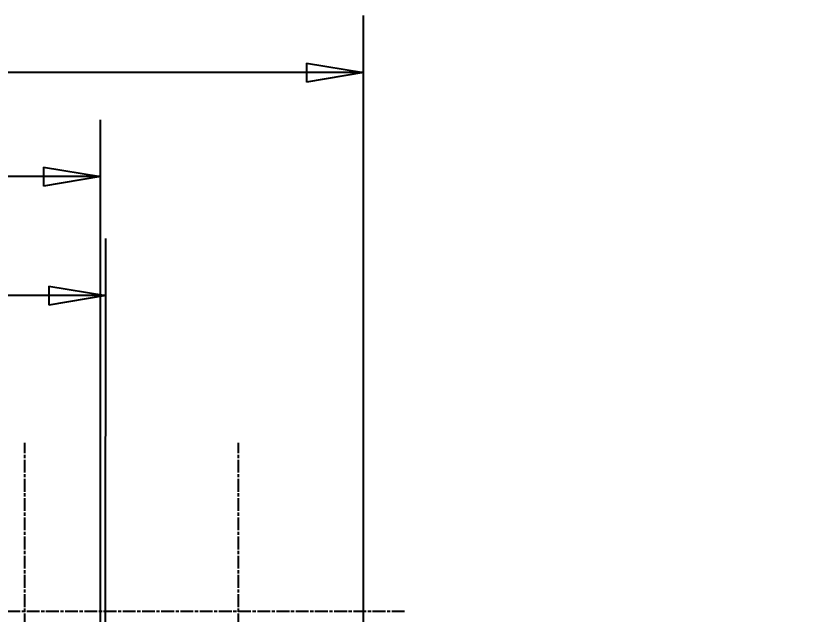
# Model space of a CAD drawing. Extents: x -912 to 8450, y -583 to 4401.
# Drawn here: x 1667 to 2400, y 3840 to 4401 of the extents above; entities that cross this region are included whole.
import ezdxf

# ---------------------------------------------------------------- set-up
doc = ezdxf.new("R2010")
doc.units = 0
doc.header["$MEASUREMENT"] = 0
doc.linetypes.add('CENTERLINE', pattern=[30, 12, -1.5, 3, -1.5, 12])
doc.layers.get('0').update_dxf_attribs({"linetype": 'CONTINUOUS'})
doc.layers.add('2', color=7, linetype='CONTINUOUS')
doc.layers.add('6', color=7, linetype='CONTINUOUS')
doc.styles.get("Standard").update_dxf_attribs({"font": 'monotxt.shx'})
doc.dimstyles.new('DSTYLE1', dxfattribs={"dimtxt": 40, "dimasz": 53.333333, "dimexe": 4, "dimexo": 2, "dimgap": 2, "dimtad": 0, "dimtih": 1, "dimtoh": 1, "dimdec": 0, "dimzin": 3, "dimtxsty": 'STANDARD', "dimcen": 0.09, "dimazin": 3, "dimtp": 1, "dimtm": 1, "dimtfac": 1, "dimtdec": 4, "dimtofl": 0, "dimtmove": 0, "dimatfit": 3, "dimtolj": 1, "dimtzin": 0})

# ---------------------------------------------------------------- blocks, each defined once
blk = doc.blocks.new('_AH1')
at = {"color": 0, "linetype": 'CONTINUOUS'}
for p, q in [((-1, 0.166667), (0, 0)), ((-1, 0.166667), (-1, -0.166667)), ((0, 0), (-1, -0.166667)), ((0, 0), (-1, 0))]:
    blk.add_line(p, q, dxfattribs=at)
blk = doc.blocks.new('*D5')
at = {"layer": '2', "color": 1, "linetype": 'CONTINUOUS'}
for p, q in [((-513.93011, 2732.8714), (-513.93011, 4401.1407)), ((1992.8347, 2732.8713), (1992.8347, 4401.1407)), ((-513.93011, 4347.8074), (581.23245, 4347.8074)), ((1992.8347, 4347.8074), (794.56578, 4347.8074))]:
    blk.add_line(p, q, dxfattribs=at)
at = {"layer": '2', "color": 1, "xscale": 53.333333, "yscale": 53.333333, "zscale": 53.333333, "rotation": 180}
blk.add_blockref('_AH1', (-513.93011, 4347.8074), dxfattribs=at)
at = {"layer": '2', "color": 1, "xscale": 53.333333, "yscale": 53.333333, "zscale": 53.333333}
blk.add_blockref('_AH1', (1992.8347, 4347.8074), dxfattribs=at)
at = {"layer": '2', "color": 1, "linetype": 'CONTINUOUS'}
blk.add_text('2474', height=40, dxfattribs=at).set_placement((607.89912, 4327.8074))
blk = doc.blocks.new('*D6')
at = {"layer": '2', "color": 1, "linetype": 'CONTINUOUS'}
for p, q in [((-267.74259, 2296.8079), (-267.74259, 4303.6897)), ((1746.6474, 2296.8078), (1746.6474, 4303.6897)), ((-267.74259, 4250.3564), (570.51234, 4250.3564)), ((1746.6474, 4250.3564), (783.84567, 4250.3564))]:
    blk.add_line(p, q, dxfattribs=at)
at = {"layer": '2', "color": 1, "xscale": 53.333333, "yscale": 53.333333, "zscale": 53.333333, "rotation": 180}
blk.add_blockref('_AH1', (-267.74259, 4250.3564), dxfattribs=at)
at = {"layer": '2', "color": 1, "xscale": 53.333333, "yscale": 53.333333, "zscale": 53.333333}
blk.add_blockref('_AH1', (1746.6474, 4250.3564), dxfattribs=at)
at = {"layer": '2', "color": 1, "linetype": 'CONTINUOUS'}
blk.add_text('2059', height=40, dxfattribs=at).set_placement((597.17901, 4230.3564))
blk = doc.blocks.new('*D10')
at = {"layer": '6', "color": 1, "linetype": 'CONTINUOUS'}
for p, q in [((0.65, 2349.47), (1.34, 4192.94)), ((1750.92, 2348.82), (1751.61, 4192.29)), ((1.32, 4139.61), (685.42, 4139.36)), ((1751.59, 4138.96), (898.75, 4139.28))]:
    blk.add_line(p, q, dxfattribs=at)
at = {"layer": '6', "color": 1, "xscale": 53.333333, "yscale": 53.333333, "zscale": 53.333333}
for p, rotation in [((1.32, 4139.61), 179.97862), ((1751.59, 4138.96), 359.97862)]:
    blk.add_blockref('_AH1', p, dxfattribs=dict(at, rotation=rotation))
at = {"layer": '6', "color": 1, "linetype": 'CONTINUOUS'}
blk.add_text('1784', height=40, dxfattribs=at).set_placement((712.09, 4119.32))

msp = doc.modelspace()

# ---------------------------------------------------------------- linework, layer by layer
at = {"layer": '6', "color": 3, "linetype": 'CENTERLINE'}
for p, q in [((1675.8643, 1489.1764), (1675.8643, 4000.9218)), ((1875.8643, 1489.1764), (1875.8643, 4000.9218)), ((2031.55, 3842.9872), (-279.82144, 3842.9872))]:
    msp.add_line(p, q, dxfattribs=at)
at = {"layer": '6', "color": 6, "linetype": 'CONTINUOUS'}
for points in [[(1669.8543, 3731.2082, 0.0000002867), (1669.8543, 3731.9019, -0.000000066), (1669.8543, 3732.5957, -0.0000011311)], [(1675.6733, 3629.0384, 0.000000059), (1675.7337, 3628.3473, 0.0000010247)], [(1669.8543, 3729.8207, -0.0000000727), (1669.8543, 3730.5144)], [(1675.4919, 3631.1117, 0.000000065), (1675.5524, 3630.4206)], [(1669.1543, 3729.0592, -0.000000142), (1669.1543, 3728.3654, 0.0000006171)], [(1669.1543, 3664.5405, -0.0000001327), (1669.1543, 3663.8468, -0.000002275)], [(1669.1543, 3726.9779, -0.0000001563), (1669.1543, 3726.2842)], [(1669.1543, 3666.6218, -0.0000001461), (1669.1543, 3665.928)], [(1675.705, 3636.7078, 0.0000001592), (1675.6445, 3637.399, 0.0000027373)], [(1669.8543, 3663.2208, 0.0000001731), (1669.8543, 3663.9146, -0.0000007523)], [(1669.8543, 3665.3021, 0.0000001907), (1669.8543, 3665.9958, 1)], [(1675.8864, 3634.6345, 0.0000001751), (1675.8259, 3635.3256)], [(1669.8543, 3733.2894, 0.0000002603), (1669.8543, 3733.9832, 0.0000044636)], [(1675.0082, 3636.6406, -0.000000179), (1675.0686, 3635.9495, 0.0000007789)], [(1675.1896, 3634.5673, -0.0000001971), (1675.25, 3633.8762)], [(1675.7942, 3627.6562, -0.0000002357), (1675.8547, 3626.9651, -0.0000040434)]]:
    msp.add_lwpolyline(points, format="xyb", dxfattribs=at)

# ---------------------------------------------------------------- dimensions: what is measured, and where the dimension line sits
at = {"layer": '2', "color": 1, "linetype": 'CONTINUOUS'}
for base, p1, p2, text, picture, middle in [((1992.8347, 4347.8074), (-513.93011, 2706.2047), (1992.8347, 2706.2047), '2474', '*D5', (687.89912, 4347.8074)), ((-267.74259, 4250.3564), (1746.6474, 2270.1411), (-267.74259, 2270.1412), '2059', '*D6', (677.17901, 4250.3564))]:
    dim = msp.add_linear_dim(base=base, p1=p1, p2=p2, text=text, dimstyle='DSTYLE1', override={"dimblk": '_AH1', "dimsah": 0}, dxfattribs=at)
    dim.commit()
    dim.dimension.update_dxf_attribs({"geometry": picture, "text_midpoint": middle, "dimtype": 128})
at = {"layer": '6', "color": 1, "linetype": 'CONTINUOUS'}
dim = msp.add_linear_dim(base=(1751.5903, 4138.9582), p1=(0.640953, 2322.808), p2=(1750.9125, 2322.155), angle=359.978623807, text='1784', dimstyle='DSTYLE1', override={"dimblk": '_AH1', "dimsah": 0}, dxfattribs=at)
dim.commit()
dim.dimension.update_dxf_attribs({"geometry": '*D10', "text_midpoint": (792.08524, 4139.3163), "dimtype": 129})

doc.saveas('drawing.dxf')
